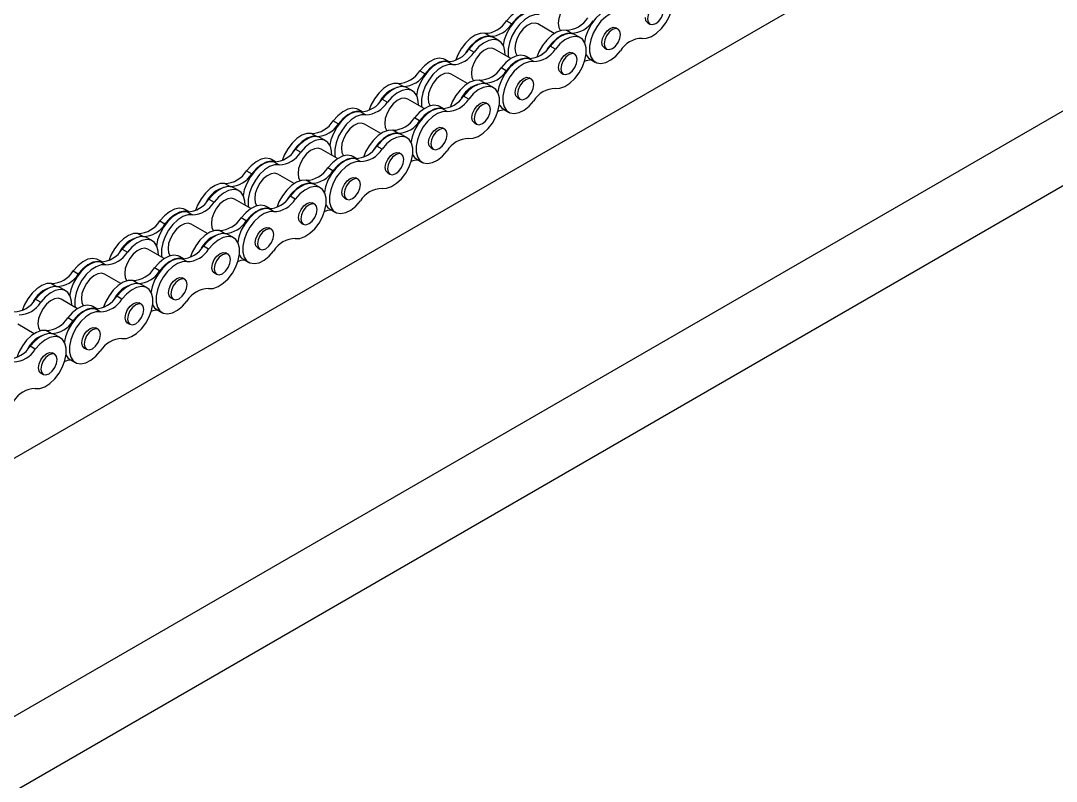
# Model space of a CAD drawing. Header units: metres. Extents: x 0 to 21025, y 0 to 14850.
# Drawn here: x 12903.9 to 13118.4, y 4614.2 to 4771.8 of the extents above; entities that cross this region are included whole.
import ezdxf

# ---------------------------------------------------------------- set-up
doc = ezdxf.new("R2010")
doc.units = ezdxf.units.M
doc.header["$LTSCALE"] = 25
doc.layers.add('SL4', color=4, linetype='Continuous')

msp = doc.modelspace()

# ---------------------------------------------------------------- linework, layer by layer
at = {"layer": 'SL4'}
for p, q in [((12694.644, 4561.139), (13249.722, 4881.578)), ((12627.802, 4469.097), (13296.02, 4854.851)), ((13302.755, 4843.186), (12635.952, 4458.248)), ((13004.52, 4771.784), (13005.595, 4771.164)), ((13014.409, 4769.16), (13011.002, 4771.127)), ((13027.662, 4770.075), (13027.197, 4770.343)), ((13033.779, 4771.373), (13034.244, 4771.104)), ((13000.03, 4769.192), (13001.105, 4768.572)), ((13003.002, 4767.64), (13001.927, 4768.261)), ((13017.949, 4769.216), (13016.875, 4769.836)), ((13019.846, 4768.284), (13018.772, 4768.905)), ((12996.722, 4765.918), (12997.797, 4765.297)), ((13005.429, 4763.976), (13002.022, 4765.943)), ((13014.642, 4765.941), (13013.567, 4766.562)), ((13024.798, 4766.189), (13025.264, 4765.92)), ((12992.564, 4763.297), (12991.764, 4763.759)), ((13009.409, 4763.942), (13008.609, 4764.403)), ((13010.152, 4763.349), (13009.077, 4763.97)), ((13018.682, 4764.89), (13018.216, 4765.159)), ((13021.832, 4763.835), (13022.907, 4763.215)), ((12992.232, 4763.325), (12993.307, 4762.705)), ((13004.479, 4761.44), (13003.404, 4762.06)), ((12986.56, 4761.416), (12987.634, 4760.795)), ((12996.448, 4758.792), (12993.042, 4760.759)), ((12999.989, 4758.847), (12998.914, 4759.468)), ((13009.702, 4759.706), (13009.236, 4759.975)), ((13015.818, 4761.005), (13016.284, 4760.736)), ((12982.069, 4758.824), (12983.144, 4758.203)), ((12985.041, 4757.272), (12983.966, 4757.892)), ((13001.886, 4757.916), (13000.811, 4758.536)), ((12978.762, 4755.549), (12979.836, 4754.929)), ((12987.468, 4753.608), (12984.061, 4755.574)), ((12996.681, 4755.573), (12995.606, 4756.193)), ((13006.838, 4755.821), (13007.303, 4755.552)), ((12974.604, 4752.929), (12973.804, 4753.391)), ((12974.272, 4752.957), (12975.346, 4752.337)), ((12991.448, 4753.573), (12990.649, 4754.035)), ((12992.191, 4752.981), (12991.116, 4753.601)), ((13000.721, 4754.522), (13000.256, 4754.791)), ((13003.872, 4753.467), (13004.947, 4752.846)), ((12968.599, 4751.047), (12969.674, 4750.427)), ((12986.519, 4751.071), (12985.444, 4751.692)), ((12978.488, 4748.423), (12975.081, 4750.39)), ((12982.028, 4748.479), (12980.954, 4749.1)), ((12991.741, 4749.338), (12991.276, 4749.607)), ((12997.857, 4750.636), (12998.323, 4750.368)), ((12964.109, 4748.455), (12965.184, 4747.835)), ((12967.081, 4746.903), (12966.006, 4747.524)), ((12983.925, 4747.548), (12982.851, 4748.168)), ((12960.801, 4745.181), (12961.876, 4744.56)), ((12969.508, 4743.239), (12966.101, 4745.206)), ((12978.721, 4745.204), (12977.646, 4745.825)), ((12982.761, 4744.154), (12982.295, 4744.422)), ((12988.877, 4745.452), (12989.343, 4745.183)), ((12956.643, 4742.561), (12955.843, 4743.022)), ((12956.311, 4742.589), (12957.386, 4741.968)), ((12973.488, 4743.205), (12972.688, 4743.666)), ((12974.23, 4742.612), (12973.156, 4743.233)), ((12985.911, 4743.098), (12986.986, 4742.478)), ((12950.639, 4740.679), (12951.713, 4740.059)), ((12960.527, 4738.055), (12957.121, 4740.022)), ((12968.558, 4740.703), (12967.483, 4741.323)), ((12979.897, 4740.268), (12980.363, 4739.999)), ((12946.148, 4738.087), (12947.223, 4737.467)), ((12964.068, 4738.111), (12962.993, 4738.731)), ((12973.781, 4738.969), (12973.315, 4739.238)), ((12949.12, 4736.535), (12948.045, 4737.156)), ((12965.965, 4737.179), (12964.89, 4737.8)), ((12942.841, 4734.812), (12943.915, 4734.192)), ((12951.547, 4732.871), (12948.14, 4734.838)), ((12960.76, 4734.836), (12959.685, 4735.457)), ((12964.8, 4733.785), (12964.335, 4734.054)), ((12970.917, 4735.084), (12971.382, 4734.815)), ((12938.683, 4732.192), (12937.883, 4732.654)), ((12938.35, 4732.22), (12939.425, 4731.6)), ((12955.527, 4732.836), (12954.728, 4733.298)), ((12956.27, 4732.244), (12955.195, 4732.864)), ((12967.951, 4732.73), (12969.026, 4732.109)), ((12932.678, 4730.311), (12933.753, 4729.69)), ((12942.567, 4727.687), (12939.16, 4729.653)), ((12950.598, 4730.334), (12949.523, 4730.955)), ((12961.936, 4729.9), (12962.402, 4729.631)), ((12928.188, 4727.719), (12929.263, 4727.098)), ((12946.107, 4727.742), (12945.033, 4728.363)), ((12948.004, 4726.811), (12946.93, 4727.431)), ((12955.82, 4728.601), (12955.355, 4728.87)), ((12931.16, 4726.167), (12930.085, 4726.787)), ((12942.8, 4724.468), (12941.725, 4725.088)), ((12924.88, 4724.444), (12925.955, 4723.824)), ((12933.587, 4722.502), (12930.18, 4724.469)), ((12937.567, 4722.468), (12936.767, 4722.93)), ((12946.84, 4723.417), (12946.374, 4723.686)), ((12952.956, 4724.715), (12953.422, 4724.447)), ((12920.722, 4721.824), (12919.922, 4722.285)), ((12920.39, 4721.852), (12921.465, 4721.231)), ((12938.309, 4721.876), (12937.235, 4722.496)), ((12949.99, 4722.361), (12951.065, 4721.741)), ((12914.718, 4719.942), (12915.792, 4719.322)), ((12924.606, 4717.318), (12921.2, 4719.285)), ((12932.637, 4719.966), (12931.562, 4720.586)), ((12943.976, 4719.531), (12944.442, 4719.262)), ((12910.227, 4717.35), (12911.302, 4716.73)), ((12913.199, 4715.798), (12912.124, 4716.419)), ((12928.147, 4717.374), (12927.072, 4717.994)), ((12930.044, 4716.442), (12928.969, 4717.063)), ((12937.86, 4718.233), (12937.394, 4718.502)), ((12924.839, 4714.099), (12923.764, 4714.72)), ((12934.996, 4714.347), (12935.461, 4714.078)), ((12906.92, 4714.076), (12907.994, 4713.455)), ((12915.626, 4712.134), (12912.219, 4714.101)), ((12919.606, 4712.1), (12918.807, 4712.561)), ((12920.349, 4711.507), (12919.274, 4712.128)), ((12928.879, 4713.049), (12928.414, 4713.317)), ((12914.677, 4709.598), (12913.602, 4710.218)), ((12932.03, 4711.993), (12933.105, 4711.373)), ((12906.646, 4706.95), (12903.239, 4708.917)), ((12919.899, 4707.864), (12919.434, 4708.133)), ((12926.015, 4709.163), (12926.481, 4708.894)), ((12910.186, 4707.006), (12909.112, 4707.626)), ((12912.083, 4706.074), (12911.009, 4706.695)), ((12906.879, 4703.731), (12905.804, 4704.351)), ((12917.035, 4703.979), (12917.501, 4703.71)), ((12910.919, 4702.68), (12910.453, 4702.949)), ((12914.069, 4701.625), (12915.144, 4701.004)), ((12908.055, 4698.795), (12908.521, 4698.526))]:
    msp.add_line(p, q, dxfattribs=at)
at = {"layer": 'SL4', "flags": 128}
for points in [[(13032.602, 4768.15), (13033.552, 4768.181), (13034.582, 4768.549), (13035.63, 4769.229), (13036.628, 4770.179), (13037.515, 4771.34), (13038.233, 4772.639), (13038.739, 4773.993), (13039, 4775.317), (13039, 4776.529), (13038.739, 4777.552), (13038.233, 4778.322), (13037.515, 4778.791), (13036.628, 4778.928), (13035.63, 4778.726), (13034.582, 4778.197), (13033.552, 4777.374), (13032.602, 4776.31)], [(13019.982, 4776.311), (13019.403, 4776.49), (13018.626, 4776.394), (13017.793, 4775.985), (13016.979, 4775.301), (13016.257, 4774.402), (13015.689, 4773.367), (13015.327, 4772.29), (13015.202, 4771.265)], [(13009.725, 4774.127), (13009.433, 4774.266), (13008.546, 4774.403), (13007.548, 4774.201), (13006.5, 4773.672), (13005.47, 4772.849), (13004.52, 4771.784)], [(13027.037, 4774.338), (13026.088, 4774.306), (13025.057, 4773.939), (13024.009, 4773.259), (13023.011, 4772.308), (13022.125, 4771.147), (13021.406, 4769.849), (13020.9, 4768.495), (13020.646, 4767.233)], [(13033.747, 4772.203), (13033.876, 4771.528), (13034.244, 4771.104), (13034.794, 4770.998), (13035.443, 4771.223), (13036.092, 4771.747), (13036.643, 4772.489), (13037.01, 4773.337), (13037.139, 4774.161), (13037.01, 4774.836), (13036.643, 4775.259), (13036.092, 4775.366), (13035.443, 4775.14), (13034.794, 4774.616), (13034.244, 4773.874), (13033.876, 4773.027), (13033.747, 4772.203)], [(13010.193, 4773.694), (13009.243, 4773.662), (13008.212, 4773.295), (13007.165, 4772.615), (13006.166, 4771.664), (13005.28, 4770.503), (13004.561, 4769.205), (13004.055, 4767.851), (13003.824, 4766.769)], [(13011.267, 4773.073), (13010.318, 4773.042), (13009.287, 4772.674), (13008.239, 4771.994), (13007.241, 4771.044), (13006.355, 4769.883), (13005.636, 4768.585), (13005.13, 4767.231), (13004.869, 4765.906), (13004.869, 4764.694), (13004.943, 4764.256)], [(13010.443, 4773.668), (13009.621, 4773.783), (13008.623, 4773.58), (13007.575, 4773.051), (13006.544, 4772.229), (13005.595, 4771.164)], [(13028.112, 4773.717), (13027.163, 4773.686), (13026.132, 4773.319), (13025.084, 4772.638), (13024.086, 4771.688), (13023.199, 4770.527), (13022.481, 4769.229), (13021.975, 4767.875), (13021.714, 4766.55), (13021.714, 4765.338), (13021.975, 4764.315), (13022.481, 4763.545), (13023.199, 4763.076), (13024.086, 4762.939), (13025.084, 4763.141), (13026.132, 4763.67), (13027.163, 4764.493), (13028.112, 4765.558)], [(13033.779, 4771.373), (13033.778, 4771.373), (13033.411, 4771.796), (13033.282, 4772.471)], [(13011.002, 4771.127), (13010.422, 4771.306), (13009.645, 4771.21), (13008.813, 4770.801), (13007.999, 4770.117), (13007.276, 4769.218), (13006.709, 4768.183), (13006.347, 4767.106), (13006.222, 4766.081)], [(13015.202, 4771.265), (13015.327, 4770.384), (13015.672, 4769.744)], [(13024.301, 4767.287), (13024.431, 4768.111), (13024.798, 4768.959), (13025.348, 4769.701), (13025.997, 4770.225), (13026.646, 4770.45), (13027.197, 4770.343)], [(13024.767, 4767.018), (13024.896, 4766.343), (13025.264, 4765.92), (13025.814, 4765.813), (13026.463, 4766.039), (13027.112, 4766.563), (13027.662, 4767.305), (13028.03, 4768.152), (13028.159, 4768.976), (13028.03, 4769.651), (13027.662, 4770.075), (13027.112, 4770.181), (13026.463, 4769.956), (13025.814, 4769.432), (13025.264, 4768.69), (13024.896, 4767.842), (13024.767, 4767.018)], [(13000.03, 4769.192), (12999.081, 4769.161), (12998.05, 4768.793), (12997.002, 4768.113), (12996.004, 4767.162), (12995.117, 4766.002), (12994.399, 4764.703), (12994.012, 4763.733)], [(13001.105, 4768.572), (13000.155, 4768.54), (12999.124, 4768.173), (12998.077, 4767.492), (12997.079, 4766.542), (12996.192, 4765.381), (12996.005, 4765.083)], [(13001.927, 4768.261), (13001.635, 4768.399), (13000.748, 4768.536), (12999.75, 4768.334), (12998.702, 4767.805), (12997.672, 4766.982), (12996.722, 4765.918)], [(13004.222, 4764.672), (13004.195, 4765.517), (13003.934, 4766.54), (13003.428, 4767.31), (13002.71, 4767.778), (13001.823, 4767.916), (13000.825, 4767.714), (12999.777, 4767.185), (12998.746, 4766.362), (12997.797, 4765.297)], [(13016.875, 4769.836), (13015.925, 4769.805), (13014.894, 4769.437), (13013.847, 4768.757), (13012.848, 4767.807), (13011.962, 4766.646), (13011.243, 4765.347), (13010.817, 4764.256)], [(13017.949, 4769.216), (13017, 4769.184), (13015.969, 4768.817), (13014.922, 4768.137), (13013.923, 4767.186), (13013.037, 4766.025), (13012.849, 4765.727)], [(13018.772, 4768.905), (13018.479, 4769.043), (13017.593, 4769.181), (13016.595, 4768.978), (13015.547, 4768.449), (13014.516, 4767.626), (13013.567, 4766.562)], [(13014.642, 4757.781), (13015.591, 4757.813), (13016.622, 4758.18), (13017.67, 4758.861), (13018.668, 4759.811), (13019.554, 4760.972), (13020.273, 4762.27), (13020.779, 4763.624), (13021.04, 4764.949), (13021.04, 4766.161), (13020.779, 4767.184), (13020.273, 4767.954), (13019.554, 4768.423), (13018.668, 4768.56), (13017.67, 4768.358), (13016.622, 4767.829), (13015.591, 4767.006), (13014.642, 4765.941)], [(13002.022, 4765.943), (13001.442, 4766.122), (13000.665, 4766.025), (12999.833, 4765.617), (12999.019, 4764.933), (12998.296, 4764.033), (12997.728, 4762.999), (12997.366, 4761.922), (12997.242, 4760.897)], [(13006.222, 4766.081), (13006.347, 4765.2), (13006.692, 4764.559)], [(13024.798, 4766.189), (13024.798, 4766.189), (13024.431, 4766.612), (13024.301, 4767.287)], [(12991.764, 4763.759), (12991.472, 4763.897), (12990.586, 4764.035), (12989.588, 4763.833), (12988.54, 4763.303), (12987.509, 4762.481), (12986.56, 4761.416)], [(13009.077, 4763.97), (13008.127, 4763.938), (13007.096, 4763.571), (13006.049, 4762.89), (13005.05, 4761.94), (13004.164, 4760.779), (13003.445, 4759.481), (13002.94, 4758.127), (13002.708, 4757.045)], [(13008.609, 4764.403), (13008.317, 4764.541), (13007.431, 4764.679), (13006.432, 4764.477), (13005.385, 4763.948), (13004.354, 4763.125), (13003.404, 4762.06)], [(13009.327, 4763.944), (13008.505, 4764.058), (13007.507, 4763.856), (13006.459, 4763.327), (13005.429, 4762.504), (13004.479, 4761.44)], [(13015.321, 4762.103), (13015.45, 4762.927), (13015.818, 4763.775), (13016.368, 4764.517), (13017.017, 4765.04), (13017.666, 4765.266), (13018.216, 4765.159)], [(13015.787, 4761.834), (13015.916, 4761.159), (13016.284, 4760.736), (13016.834, 4760.629), (13017.483, 4760.855), (13018.132, 4761.378), (13018.682, 4762.121), (13019.05, 4762.968), (13019.179, 4763.792), (13019.05, 4764.467), (13018.682, 4764.89), (13018.132, 4764.997), (13017.483, 4764.772), (13016.834, 4764.248), (13016.284, 4763.506), (13015.916, 4762.658), (13015.787, 4761.834)], [(13020.959, 4764.806), (13021.406, 4764.165), (13021.832, 4763.835)], [(12992.232, 4763.325), (12991.283, 4763.294), (12990.252, 4762.927), (12989.204, 4762.246), (12988.206, 4761.296), (12987.319, 4760.135), (12986.601, 4758.837), (12986.095, 4757.483), (12985.841, 4756.221)], [(12993.307, 4762.705), (12992.357, 4762.674), (12991.326, 4762.306), (12990.279, 4761.626), (12989.281, 4760.675), (12988.394, 4759.514), (12987.676, 4758.216), (12987.17, 4756.862), (12986.909, 4755.538), (12986.909, 4754.325), (12986.983, 4753.888)], [(12992.482, 4763.3), (12991.661, 4763.414), (12990.662, 4763.212), (12989.615, 4762.683), (12988.584, 4761.86), (12987.634, 4760.795)], [(13010.152, 4763.349), (13009.202, 4763.318), (13008.171, 4762.95), (13007.124, 4762.27), (13006.125, 4761.319), (13005.239, 4760.159), (13004.52, 4758.86), (13004.014, 4757.506), (13003.753, 4756.182), (13003.753, 4754.97), (13004.014, 4753.946), (13004.52, 4753.176), (13005.239, 4752.708), (13006.125, 4752.57), (13007.124, 4752.773), (13008.171, 4753.302), (13009.202, 4754.125), (13010.152, 4755.189)], [(13015.818, 4761.005), (13015.818, 4761.005), (13015.45, 4761.428), (13015.321, 4762.103)], [(12993.042, 4760.759), (12992.462, 4760.938), (12991.685, 4760.841), (12990.852, 4760.433), (12990.039, 4759.748), (12989.316, 4758.849), (12988.748, 4757.815), (12988.386, 4756.737), (12988.262, 4755.713)], [(12998.914, 4759.468), (12997.965, 4759.436), (12996.934, 4759.069), (12995.886, 4758.389), (12994.888, 4757.438), (12994.002, 4756.277), (12993.283, 4754.979), (12992.897, 4754.009)], [(12997.242, 4760.897), (12997.366, 4760.015), (12997.711, 4759.375)], [(13006.341, 4756.919), (13006.47, 4757.743), (13006.838, 4758.59), (13007.388, 4759.333), (13008.037, 4759.856), (13008.686, 4760.082), (13009.236, 4759.975)], [(13006.807, 4756.65), (13006.936, 4755.975), (13007.303, 4755.552), (13007.853, 4755.445), (13008.503, 4755.671), (13009.152, 4756.194), (13009.702, 4756.936), (13010.069, 4757.784), (13010.199, 4758.608), (13010.069, 4759.283), (13009.702, 4759.706), (13009.152, 4759.813), (13008.503, 4759.587), (13007.853, 4759.064), (13007.303, 4758.322), (13006.936, 4757.474), (13006.807, 4756.65)], [(12982.069, 4758.824), (12981.12, 4758.792), (12980.089, 4758.425), (12979.042, 4757.745), (12978.043, 4756.794), (12977.157, 4755.633), (12976.438, 4754.335), (12976.052, 4753.365)], [(12983.966, 4757.892), (12983.674, 4758.031), (12982.788, 4758.168), (12981.79, 4757.966), (12980.742, 4757.437), (12979.711, 4756.614), (12978.762, 4755.549)], [(12986.262, 4754.304), (12986.235, 4755.148), (12985.973, 4756.172), (12985.468, 4756.942), (12984.749, 4757.41), (12983.863, 4757.548), (12982.864, 4757.345), (12981.817, 4756.816), (12980.786, 4755.993), (12979.836, 4754.929)], [(13000.811, 4758.536), (13000.519, 4758.675), (12999.633, 4758.812), (12998.634, 4758.61), (12997.587, 4758.081), (12996.556, 4757.258), (12995.606, 4756.193)], [(12996.681, 4747.413), (12997.631, 4747.444), (12998.661, 4747.812), (12999.709, 4748.492), (13000.707, 4749.443), (13001.594, 4750.604), (13002.312, 4751.902), (13002.818, 4753.256), (13003.079, 4754.58), (13003.079, 4755.792), (13002.818, 4756.816), (13002.312, 4757.586), (13001.594, 4758.054), (13000.707, 4758.192), (12999.709, 4757.99), (12998.661, 4757.46), (12997.631, 4756.638), (12996.681, 4755.573)], [(12984.061, 4755.574), (12983.482, 4755.753), (12982.705, 4755.657), (12981.872, 4755.248), (12981.058, 4754.564), (12980.336, 4753.665), (12979.768, 4752.631), (12979.406, 4751.553), (12979.281, 4750.528)], [(12988.262, 4755.713), (12988.386, 4754.831), (12988.731, 4754.191)], [(13006.838, 4755.821), (13006.838, 4755.821), (13006.47, 4756.244), (13006.341, 4756.919)], [(12974.272, 4752.957), (12973.322, 4752.926), (12972.291, 4752.558), (12971.244, 4751.878), (12970.245, 4750.927), (12969.359, 4749.766), (12968.64, 4748.468), (12968.134, 4747.114), (12967.903, 4746.032)], [(12973.804, 4753.391), (12973.512, 4753.529), (12972.625, 4753.666), (12971.627, 4753.464), (12970.579, 4752.935), (12969.549, 4752.112), (12968.599, 4751.047)], [(12974.521, 4752.932), (12973.7, 4753.046), (12972.702, 4752.844), (12971.654, 4752.315), (12970.623, 4751.492), (12969.674, 4750.427)], [(12991.116, 4753.601), (12990.167, 4753.57), (12989.136, 4753.202), (12988.088, 4752.522), (12987.09, 4751.571), (12986.204, 4750.411), (12985.485, 4749.112), (12984.979, 4747.758), (12984.725, 4746.497)], [(12990.649, 4754.035), (12990.356, 4754.173), (12989.47, 4754.311), (12988.472, 4754.108), (12987.424, 4753.579), (12986.393, 4752.756), (12985.444, 4751.692)], [(12992.191, 4752.981), (12991.242, 4752.949), (12990.211, 4752.582), (12989.163, 4751.901), (12988.165, 4750.951), (12987.278, 4749.79), (12986.56, 4748.492), (12986.054, 4747.138), (12985.793, 4745.813), (12985.793, 4744.601), (12986.054, 4743.578), (12986.56, 4742.808), (12987.278, 4742.339), (12988.165, 4742.202), (12989.163, 4742.404), (12990.211, 4742.933), (12991.242, 4743.756), (12992.191, 4744.821)], [(12991.366, 4753.576), (12990.545, 4753.69), (12989.547, 4753.488), (12988.499, 4752.959), (12987.468, 4752.136), (12986.519, 4751.071)], [(12997.361, 4751.735), (12997.49, 4752.559), (12997.857, 4753.406), (12998.408, 4754.148), (12999.057, 4754.672), (12999.706, 4754.898), (13000.256, 4754.791)], [(12997.826, 4751.466), (12997.955, 4750.791), (12998.323, 4750.368), (12998.873, 4750.261), (12999.522, 4750.486), (13000.171, 4751.01), (13000.722, 4751.752), (13001.089, 4752.6), (13001.218, 4753.424), (13001.089, 4754.099), (13000.722, 4754.522), (13000.171, 4754.629), (12999.522, 4754.403), (12998.873, 4753.88), (12998.323, 4753.137), (12997.955, 4752.29), (12997.826, 4751.466)], [(13003.05, 4754.338), (13003.445, 4753.797), (13003.872, 4753.467)], [(12975.346, 4752.337), (12974.397, 4752.305), (12973.366, 4751.938), (12972.318, 4751.257), (12971.32, 4750.307), (12970.434, 4749.146), (12969.715, 4747.848), (12969.209, 4746.494), (12968.948, 4745.169), (12968.948, 4743.957), (12969.022, 4743.519)], [(12997.857, 4750.636), (12997.857, 4750.636), (12997.49, 4751.06), (12997.361, 4751.735)], [(12975.081, 4750.39), (12974.501, 4750.569), (12973.724, 4750.473), (12972.892, 4750.064), (12972.078, 4749.38), (12971.355, 4748.481), (12970.788, 4747.447), (12970.426, 4746.369), (12970.301, 4745.344)], [(12980.954, 4749.1), (12980.004, 4749.068), (12978.973, 4748.701), (12977.926, 4748.02), (12976.927, 4747.07), (12976.041, 4745.909), (12975.322, 4744.611), (12974.936, 4743.641)], [(12979.281, 4750.528), (12979.406, 4749.647), (12979.751, 4749.007)], [(12988.38, 4746.55), (12988.51, 4747.374), (12988.877, 4748.222), (12989.427, 4748.964), (12990.076, 4749.488), (12990.725, 4749.714), (12991.276, 4749.607)], [(12988.846, 4746.282), (12988.975, 4745.607), (12989.343, 4745.183), (12989.893, 4745.077), (12990.542, 4745.302), (12991.191, 4745.826), (12991.741, 4746.568), (12992.109, 4747.416), (12992.238, 4748.24), (12992.109, 4748.915), (12991.741, 4749.338), (12991.191, 4749.445), (12990.542, 4749.219), (12989.893, 4748.695), (12989.343, 4747.953), (12988.975, 4747.106), (12988.846, 4746.282)], [(12964.109, 4748.455), (12963.16, 4748.424), (12962.129, 4748.056), (12961.081, 4747.376), (12960.083, 4746.426), (12959.196, 4745.265), (12958.478, 4743.967), (12958.091, 4742.997)], [(12965.184, 4747.835), (12964.234, 4747.803), (12963.203, 4747.436), (12962.156, 4746.756), (12961.158, 4745.805), (12960.271, 4744.644), (12960.084, 4744.346)], [(12966.006, 4747.524), (12965.714, 4747.662), (12964.827, 4747.8), (12963.829, 4747.597), (12962.781, 4747.068), (12961.751, 4746.246), (12960.801, 4745.181)], [(12968.301, 4743.936), (12968.274, 4744.78), (12968.013, 4745.803), (12967.507, 4746.573), (12966.789, 4747.042), (12965.902, 4747.179), (12964.904, 4746.977), (12963.856, 4746.448), (12962.825, 4745.625), (12961.876, 4744.56)], [(12982.028, 4748.479), (12981.079, 4748.448), (12980.048, 4748.08), (12979.001, 4747.4), (12978.002, 4746.449), (12977.116, 4745.288), (12976.928, 4744.99)], [(12982.851, 4748.168), (12982.558, 4748.306), (12981.672, 4748.444), (12980.674, 4748.242), (12979.626, 4747.712), (12978.595, 4746.89), (12977.646, 4745.825)], [(12978.721, 4737.045), (12979.67, 4737.076), (12980.701, 4737.444), (12981.749, 4738.124), (12982.747, 4739.074), (12983.633, 4740.235), (12984.352, 4741.533), (12984.858, 4742.887), (12985.119, 4744.212), (12985.119, 4745.424), (12984.858, 4746.447), (12984.352, 4747.217), (12983.633, 4747.686), (12982.747, 4747.823), (12981.749, 4747.621), (12980.701, 4747.092), (12979.67, 4746.269), (12978.721, 4745.204)], [(12988.877, 4745.452), (12988.877, 4745.452), (12988.51, 4745.875), (12988.38, 4746.55)], [(12966.101, 4745.206), (12965.521, 4745.385), (12964.744, 4745.289), (12963.912, 4744.88), (12963.098, 4744.196), (12962.375, 4743.297), (12961.807, 4742.262), (12961.445, 4741.185), (12961.321, 4740.16)], [(12970.301, 4745.344), (12970.426, 4744.463), (12970.771, 4743.823)], [(12979.4, 4741.366), (12979.529, 4742.19), (12979.897, 4743.038), (12980.447, 4743.78), (12981.096, 4744.304), (12981.745, 4744.529), (12982.295, 4744.422)], [(12956.311, 4742.589), (12955.362, 4742.557), (12954.331, 4742.19), (12953.283, 4741.509), (12952.285, 4740.559), (12951.398, 4739.398), (12950.68, 4738.1), (12950.174, 4736.746), (12949.92, 4735.484)], [(12955.843, 4743.022), (12955.551, 4743.161), (12954.665, 4743.298), (12953.667, 4743.096), (12952.619, 4742.567), (12951.588, 4741.744), (12950.639, 4740.679)], [(12956.561, 4742.563), (12955.74, 4742.678), (12954.741, 4742.475), (12953.694, 4741.946), (12952.663, 4741.123), (12951.713, 4740.059)], [(12973.156, 4743.233), (12972.206, 4743.201), (12971.175, 4742.834), (12970.128, 4742.154), (12969.129, 4741.203), (12968.243, 4740.042), (12967.524, 4738.744), (12967.019, 4737.39), (12966.787, 4736.308)], [(12972.688, 4743.666), (12972.396, 4743.805), (12971.51, 4743.942), (12970.511, 4743.74), (12969.464, 4743.211), (12968.433, 4742.388), (12967.483, 4741.323)], [(12974.23, 4742.612), (12973.281, 4742.581), (12972.25, 4742.213), (12971.203, 4741.533), (12970.204, 4740.583), (12969.318, 4739.422), (12968.599, 4738.124), (12968.093, 4736.77), (12967.832, 4735.445), (12967.832, 4734.233), (12968.093, 4733.21), (12968.599, 4732.44), (12969.318, 4731.971), (12970.204, 4731.834), (12971.203, 4732.036), (12972.25, 4732.565), (12973.281, 4733.388), (12974.23, 4734.453)], [(12973.406, 4743.207), (12972.584, 4743.322), (12971.586, 4743.119), (12970.538, 4742.59), (12969.508, 4741.768), (12968.558, 4740.703)], [(12979.866, 4741.097), (12979.995, 4740.422), (12980.363, 4739.999), (12980.913, 4739.892), (12981.562, 4740.118), (12982.211, 4740.642), (12982.761, 4741.384), (12983.129, 4742.232), (12983.258, 4743.056), (12983.129, 4743.73), (12982.761, 4744.154), (12982.211, 4744.261), (12981.562, 4744.035), (12980.913, 4743.511), (12980.363, 4742.769), (12979.995, 4741.921), (12979.866, 4741.097)], [(12985.038, 4744.069), (12985.485, 4743.428), (12985.911, 4743.098)], [(12957.386, 4741.968), (12956.436, 4741.937), (12955.405, 4741.569), (12954.358, 4740.889), (12953.36, 4739.938), (12952.473, 4738.778), (12951.755, 4737.479), (12951.249, 4736.125), (12950.988, 4734.801), (12950.988, 4733.589), (12951.062, 4733.151)], [(12957.121, 4740.022), (12956.541, 4740.201), (12955.764, 4740.104), (12954.931, 4739.696), (12954.118, 4739.012), (12953.395, 4738.112), (12952.827, 4737.078), (12952.465, 4736.001), (12952.341, 4734.976)], [(12961.321, 4740.16), (12961.445, 4739.279), (12961.79, 4738.639)], [(12979.897, 4740.268), (12979.897, 4740.268), (12979.529, 4740.691), (12979.4, 4741.366)], [(12946.148, 4738.087), (12945.199, 4738.056), (12944.168, 4737.688), (12943.121, 4737.008), (12942.122, 4736.057), (12941.236, 4734.896), (12940.517, 4733.598), (12940.091, 4732.506)], [(12962.993, 4738.731), (12962.044, 4738.7), (12961.013, 4738.332), (12959.965, 4737.652), (12958.967, 4736.701), (12958.081, 4735.541), (12957.362, 4734.242), (12956.976, 4733.272)], [(12964.068, 4738.111), (12963.119, 4738.079), (12962.088, 4737.712), (12961.04, 4737.031), (12960.042, 4736.081), (12959.155, 4734.92), (12958.968, 4734.622)], [(12964.89, 4737.8), (12964.598, 4737.938), (12963.712, 4738.075), (12962.713, 4737.873), (12961.666, 4737.344), (12960.635, 4736.521), (12959.685, 4735.457)], [(12970.42, 4736.182), (12970.549, 4737.006), (12970.917, 4737.854), (12971.467, 4738.596), (12972.116, 4739.12), (12972.765, 4739.345), (12973.315, 4739.238)], [(12970.886, 4735.913), (12971.015, 4735.238), (12971.382, 4734.815), (12971.932, 4734.708), (12972.582, 4734.934), (12973.231, 4735.458), (12973.781, 4736.2), (12974.148, 4737.047), (12974.278, 4737.871), (12974.148, 4738.546), (12973.781, 4738.969), (12973.231, 4739.076), (12972.582, 4738.851), (12971.932, 4738.327), (12971.382, 4737.585), (12971.015, 4736.737), (12970.886, 4735.913)], [(12948.045, 4737.156), (12947.753, 4737.294), (12946.867, 4737.431), (12945.869, 4737.229), (12944.821, 4736.7), (12943.79, 4735.877), (12942.841, 4734.812)], [(12950.341, 4733.567), (12950.314, 4734.412), (12950.052, 4735.435), (12949.547, 4736.205), (12948.828, 4736.673), (12947.942, 4736.811), (12946.943, 4736.609), (12945.896, 4736.079), (12944.865, 4735.257), (12943.915, 4734.192)], [(12960.76, 4726.676), (12961.71, 4726.708), (12962.74, 4727.075), (12963.788, 4727.755), (12964.786, 4728.706), (12965.673, 4729.867), (12966.391, 4731.165), (12966.897, 4732.519), (12967.158, 4733.844), (12967.158, 4735.056), (12966.897, 4736.079), (12966.391, 4736.849), (12965.673, 4737.317), (12964.786, 4737.455), (12963.788, 4737.253), (12962.74, 4736.724), (12961.71, 4735.901), (12960.76, 4734.836)], [(12970.917, 4735.084), (12970.917, 4735.084), (12970.549, 4735.507), (12970.42, 4736.182)], [(12948.14, 4734.838), (12947.561, 4735.017), (12946.784, 4734.92), (12945.951, 4734.512), (12945.137, 4733.827), (12944.415, 4732.928), (12943.847, 4731.894), (12943.485, 4730.816), (12943.36, 4729.792)], [(12954.728, 4733.298), (12954.435, 4733.436), (12953.549, 4733.574), (12952.551, 4733.372), (12951.503, 4732.842), (12950.472, 4732.02), (12949.523, 4730.955)], [(12952.341, 4734.976), (12952.465, 4734.094), (12952.81, 4733.454)], [(12961.44, 4730.998), (12961.569, 4731.822), (12961.936, 4732.669), (12962.487, 4733.412), (12963.136, 4733.935), (12963.785, 4734.161), (12964.335, 4734.054)], [(12961.905, 4730.729), (12962.034, 4730.054), (12962.402, 4729.631), (12962.952, 4729.524), (12963.601, 4729.75), (12964.25, 4730.273), (12964.801, 4731.016), (12965.168, 4731.863), (12965.297, 4732.687), (12965.168, 4733.362), (12964.801, 4733.785), (12964.25, 4733.892), (12963.601, 4733.667), (12962.952, 4733.143), (12962.402, 4732.401), (12962.034, 4731.553), (12961.905, 4730.729)], [(12967.129, 4733.601), (12967.524, 4733.06), (12967.951, 4732.73)], [(12938.35, 4732.22), (12937.401, 4732.189), (12936.37, 4731.821), (12935.323, 4731.141), (12934.324, 4730.191), (12933.438, 4729.03), (12932.719, 4727.732), (12932.213, 4726.378), (12931.959, 4725.116)], [(12937.883, 4732.654), (12937.591, 4732.792), (12936.704, 4732.93), (12935.706, 4732.727), (12934.658, 4732.198), (12933.628, 4731.375), (12932.678, 4730.311)], [(12939.425, 4731.6), (12938.476, 4731.568), (12937.445, 4731.201), (12936.397, 4730.521), (12935.399, 4729.57), (12934.513, 4728.409), (12933.794, 4727.111), (12933.288, 4725.757), (12933.027, 4724.432), (12933.027, 4723.22), (12933.101, 4722.783)], [(12938.601, 4732.195), (12937.779, 4732.309), (12936.781, 4732.107), (12935.733, 4731.578), (12934.702, 4730.755), (12933.753, 4729.69)], [(12955.195, 4732.864), (12954.246, 4732.833), (12953.215, 4732.466), (12952.167, 4731.785), (12951.169, 4730.835), (12950.283, 4729.674), (12949.564, 4728.376), (12949.058, 4727.022), (12948.826, 4725.94)], [(12956.27, 4732.244), (12955.321, 4732.213), (12954.29, 4731.845), (12953.242, 4731.165), (12952.244, 4730.214), (12951.357, 4729.053), (12950.639, 4727.755), (12950.133, 4726.401), (12949.872, 4725.077), (12949.872, 4723.864), (12950.133, 4722.841), (12950.639, 4722.071), (12951.357, 4721.603), (12952.244, 4721.465), (12953.242, 4721.667), (12954.29, 4722.197), (12955.321, 4723.019), (12956.27, 4724.084)], [(12955.446, 4732.839), (12954.624, 4732.953), (12953.625, 4732.751), (12952.578, 4732.222), (12951.547, 4731.399), (12950.598, 4730.334)], [(12939.16, 4729.653), (12938.58, 4729.832), (12937.803, 4729.736), (12936.971, 4729.328), (12936.157, 4728.643), (12935.434, 4727.744), (12934.867, 4726.71), (12934.504, 4725.632), (12934.38, 4724.607)], [(12943.36, 4729.792), (12943.485, 4728.91), (12943.83, 4728.27)], [(12961.936, 4729.9), (12961.936, 4729.9), (12961.569, 4730.323), (12961.44, 4730.998)], [(12928.188, 4727.719), (12927.239, 4727.687), (12926.208, 4727.32), (12925.16, 4726.639), (12924.162, 4725.689), (12923.275, 4724.528), (12922.557, 4723.23), (12922.17, 4722.26)], [(12945.033, 4728.363), (12944.083, 4728.331), (12943.052, 4727.964), (12942.005, 4727.284), (12941.006, 4726.333), (12940.12, 4725.172), (12939.401, 4723.874), (12939.015, 4722.904)], [(12946.93, 4727.431), (12946.637, 4727.57), (12945.751, 4727.707), (12944.753, 4727.505), (12943.705, 4726.976), (12942.674, 4726.153), (12941.725, 4725.088)], [(12952.459, 4725.814), (12952.588, 4726.638), (12952.956, 4727.485), (12953.506, 4728.227), (12954.155, 4728.751), (12954.804, 4728.977), (12955.355, 4728.87)], [(12952.925, 4725.545), (12953.054, 4724.87), (12953.422, 4724.447), (12953.972, 4724.34), (12954.621, 4724.565), (12955.27, 4725.089), (12955.82, 4725.831), (12956.188, 4726.679), (12956.317, 4727.503), (12956.188, 4728.178), (12955.82, 4728.601), (12955.27, 4728.708), (12954.621, 4728.482), (12953.972, 4727.959), (12953.422, 4727.216), (12953.054, 4726.369), (12952.925, 4725.545)], [(12930.085, 4726.787), (12929.793, 4726.925), (12928.906, 4727.063), (12927.908, 4726.861), (12926.86, 4726.332), (12925.83, 4725.509), (12924.88, 4724.444)], [(12932.38, 4723.199), (12932.353, 4724.043), (12932.092, 4725.066), (12931.586, 4725.836), (12930.868, 4726.305), (12929.981, 4726.442), (12928.983, 4726.24), (12927.935, 4725.711), (12926.904, 4724.888), (12925.955, 4723.824)], [(12942.8, 4716.308), (12943.749, 4716.339), (12944.78, 4716.707), (12945.828, 4717.387), (12946.826, 4718.338), (12947.712, 4719.498), (12948.431, 4720.797), (12948.937, 4722.151), (12949.198, 4723.475), (12949.198, 4724.687), (12948.937, 4725.711), (12948.431, 4726.481), (12947.712, 4726.949), (12946.826, 4727.087), (12945.828, 4726.884), (12944.78, 4726.355), (12943.749, 4725.532), (12942.8, 4724.468)], [(12952.956, 4724.715), (12952.956, 4724.716), (12952.588, 4725.139), (12952.459, 4725.814)], [(12930.18, 4724.469), (12929.6, 4724.648), (12928.823, 4724.552), (12927.991, 4724.143), (12927.177, 4723.459), (12926.454, 4722.56), (12925.886, 4721.526), (12925.524, 4720.448), (12925.4, 4719.423)], [(12936.767, 4722.93), (12936.475, 4723.068), (12935.589, 4723.205), (12934.59, 4723.003), (12933.543, 4722.474), (12932.512, 4721.651), (12931.562, 4720.586)], [(12934.38, 4724.607), (12934.504, 4723.726), (12934.85, 4723.086)], [(12943.479, 4720.629), (12943.608, 4721.453), (12943.976, 4722.301), (12944.526, 4723.043), (12945.175, 4723.567), (12945.824, 4723.793), (12946.374, 4723.686)], [(12943.945, 4720.361), (12944.074, 4719.686), (12944.442, 4719.263), (12944.992, 4719.156), (12945.641, 4719.381), (12946.29, 4719.905), (12946.84, 4720.647), (12947.208, 4721.495), (12947.337, 4722.319), (12947.208, 4722.994), (12946.84, 4723.417), (12946.29, 4723.524), (12945.641, 4723.298), (12944.992, 4722.774), (12944.442, 4722.032), (12944.074, 4721.185), (12943.945, 4720.361)], [(12949.168, 4723.233), (12949.564, 4722.692), (12949.99, 4722.361)], [(12920.39, 4721.852), (12919.441, 4721.82), (12918.41, 4721.453), (12917.362, 4720.773), (12916.364, 4719.822), (12915.477, 4718.661), (12914.759, 4717.363), (12914.253, 4716.009), (12913.999, 4714.747)], [(12919.922, 4722.285), (12919.63, 4722.424), (12918.744, 4722.561), (12917.745, 4722.359), (12916.698, 4721.83), (12915.667, 4721.007), (12914.718, 4719.942)], [(12921.465, 4721.231), (12920.515, 4721.2), (12919.484, 4720.833), (12918.437, 4720.152), (12917.439, 4719.202), (12916.552, 4718.041), (12915.834, 4716.743), (12915.328, 4715.389), (12915.067, 4714.064), (12915.067, 4712.852), (12915.141, 4712.414)], [(12920.64, 4721.827), (12919.819, 4721.941), (12918.82, 4721.739), (12917.773, 4721.209), (12916.742, 4720.387), (12915.792, 4719.322)], [(12937.235, 4722.496), (12936.285, 4722.465), (12935.254, 4722.097), (12934.207, 4721.417), (12933.208, 4720.466), (12932.322, 4719.306), (12931.603, 4718.007), (12931.098, 4716.653), (12930.843, 4715.391)], [(12938.309, 4721.876), (12937.36, 4721.844), (12936.329, 4721.477), (12935.282, 4720.796), (12934.283, 4719.846), (12933.397, 4718.685), (12932.678, 4717.387), (12932.172, 4716.033), (12931.911, 4714.708), (12931.911, 4713.496), (12932.172, 4712.473), (12932.678, 4711.703), (12933.397, 4711.234), (12934.283, 4711.097), (12935.282, 4711.299), (12936.329, 4711.828), (12937.36, 4712.651), (12938.309, 4713.716)], [(12937.484, 4722.471), (12936.663, 4722.585), (12935.665, 4722.383), (12934.617, 4721.854), (12933.587, 4721.031), (12932.637, 4719.966)], [(12921.2, 4719.285), (12920.62, 4719.464), (12919.843, 4719.368), (12919.01, 4718.959), (12918.197, 4718.275), (12917.474, 4717.376), (12916.906, 4716.341), (12916.544, 4715.264), (12916.42, 4714.239)], [(12925.4, 4719.423), (12925.524, 4718.542), (12925.87, 4717.902)], [(12934.499, 4715.445), (12934.628, 4716.269), (12934.996, 4717.117), (12935.546, 4717.859), (12936.195, 4718.383), (12936.844, 4718.608), (12937.394, 4718.502)], [(12943.976, 4719.531), (12943.976, 4719.531), (12943.608, 4719.954), (12943.479, 4720.629)], [(12910.227, 4717.35), (12909.278, 4717.319), (12908.247, 4716.951), (12907.2, 4716.271), (12906.201, 4715.321), (12905.315, 4714.16), (12904.596, 4712.861), (12904.21, 4711.891)], [(12912.124, 4716.419), (12911.832, 4716.557), (12910.946, 4716.695), (12909.948, 4716.492), (12908.9, 4715.963), (12907.869, 4715.14), (12906.92, 4714.076)], [(12927.072, 4717.994), (12926.123, 4717.963), (12925.092, 4717.595), (12924.044, 4716.915), (12923.046, 4715.965), (12922.16, 4714.804), (12921.441, 4713.506), (12921.015, 4712.414)], [(12928.969, 4717.063), (12928.677, 4717.201), (12927.791, 4717.339), (12926.792, 4717.136), (12925.745, 4716.607), (12924.714, 4715.785), (12923.764, 4714.72)], [(12924.839, 4705.939), (12925.789, 4705.971), (12926.819, 4706.338), (12927.867, 4707.019), (12928.865, 4707.969), (12929.752, 4709.13), (12930.47, 4710.428), (12930.976, 4711.782), (12931.237, 4713.107), (12931.237, 4714.319), (12930.976, 4715.342), (12930.47, 4716.112), (12929.752, 4716.581), (12928.865, 4716.718), (12927.867, 4716.516), (12926.819, 4715.987), (12925.789, 4715.164), (12924.839, 4714.099)], [(12934.965, 4715.176), (12935.094, 4714.501), (12935.461, 4714.078), (12936.011, 4713.971), (12936.661, 4714.197), (12937.31, 4714.721), (12937.86, 4715.463), (12938.227, 4716.311), (12938.357, 4717.135), (12938.227, 4717.81), (12937.86, 4718.233), (12937.31, 4718.34), (12936.661, 4718.114), (12936.011, 4717.59), (12935.461, 4716.848), (12935.094, 4716), (12934.965, 4715.176)], [(12912.219, 4714.101), (12911.64, 4714.28), (12910.863, 4714.183), (12910.03, 4713.775), (12909.216, 4713.091), (12908.494, 4712.191), (12907.926, 4711.157), (12907.564, 4710.08), (12907.439, 4709.055)], [(12914.42, 4712.831), (12914.393, 4713.675), (12914.131, 4714.698), (12913.626, 4715.468), (12912.907, 4715.937), (12912.021, 4716.074), (12911.022, 4715.872), (12909.975, 4715.343), (12908.944, 4714.52), (12907.994, 4713.455)], [(12934.996, 4714.347), (12934.996, 4714.347), (12934.628, 4714.77), (12934.499, 4715.445)], [(12919.274, 4712.128), (12918.325, 4712.096), (12917.294, 4711.729), (12916.246, 4711.048), (12915.248, 4710.098), (12914.362, 4708.937), (12913.643, 4707.639), (12913.137, 4706.285), (12912.883, 4705.023)], [(12918.807, 4712.561), (12918.514, 4712.7), (12917.628, 4712.837), (12916.63, 4712.635), (12915.582, 4712.106), (12914.551, 4711.283), (12913.602, 4710.218)], [(12919.524, 4712.102), (12918.703, 4712.217), (12917.704, 4712.014), (12916.657, 4711.485), (12915.626, 4710.662), (12914.677, 4709.598)], [(12916.42, 4714.239), (12916.544, 4713.358), (12916.889, 4712.718)], [(12925.519, 4710.261), (12925.648, 4711.085), (12926.015, 4711.933), (12926.566, 4712.675), (12927.215, 4713.199), (12927.864, 4713.424), (12928.414, 4713.317)], [(12925.984, 4709.992), (12926.113, 4709.317), (12926.481, 4708.894), (12927.031, 4708.787), (12927.68, 4709.013), (12928.329, 4709.537), (12928.88, 4710.279), (12929.247, 4711.126), (12929.376, 4711.95), (12929.247, 4712.625), (12928.88, 4713.048), (12928.329, 4713.155), (12927.68, 4712.93), (12927.031, 4712.406), (12926.481, 4711.664), (12926.113, 4710.816), (12925.984, 4709.992)], [(12931.157, 4712.964), (12931.603, 4712.323), (12932.03, 4711.993)], [(12920.349, 4711.507), (12919.4, 4711.476), (12918.369, 4711.108), (12917.321, 4710.428), (12916.323, 4709.477), (12915.436, 4708.317), (12914.718, 4707.018), (12914.212, 4705.664), (12913.951, 4704.34), (12913.951, 4703.128), (12914.212, 4702.105), (12914.718, 4701.334), (12915.436, 4700.866), (12916.323, 4700.729), (12917.321, 4700.931), (12918.369, 4701.46), (12919.4, 4702.283), (12920.349, 4703.347)], [(12926.015, 4709.163), (12926.015, 4709.163), (12925.648, 4709.586), (12925.519, 4710.261)], [(12907.439, 4709.055), (12907.564, 4708.174), (12907.909, 4707.533)], [(12916.538, 4705.077), (12916.667, 4705.901), (12917.035, 4706.748), (12917.585, 4707.491), (12918.234, 4708.014), (12918.883, 4708.24), (12919.434, 4708.133)], [(12917.004, 4704.808), (12917.133, 4704.133), (12917.501, 4703.71), (12918.051, 4703.603), (12918.7, 4703.829), (12919.349, 4704.352), (12919.899, 4705.095), (12920.267, 4705.942), (12920.396, 4706.766), (12920.267, 4707.441), (12919.899, 4707.864), (12919.349, 4707.971), (12918.7, 4707.746), (12918.051, 4707.222), (12917.501, 4706.48), (12917.133, 4705.632), (12917.004, 4704.808)], [(12909.112, 4707.626), (12908.162, 4707.595), (12907.131, 4707.227), (12906.084, 4706.547), (12905.085, 4705.596), (12904.199, 4704.435), (12903.48, 4703.137), (12903.054, 4702.045)], [(12911.009, 4706.695), (12910.716, 4706.833), (12909.83, 4706.97), (12908.832, 4706.768), (12907.784, 4706.239), (12906.753, 4705.416), (12905.804, 4704.351)], [(12906.879, 4695.571), (12907.828, 4695.603), (12908.859, 4695.97), (12909.907, 4696.65), (12910.905, 4697.601), (12911.791, 4698.762), (12912.51, 4700.06), (12913.016, 4701.414), (12913.277, 4702.739), (12913.277, 4703.951), (12913.016, 4704.974), (12912.51, 4705.744), (12911.791, 4706.212), (12910.905, 4706.35), (12909.907, 4706.148), (12908.859, 4705.619), (12907.828, 4704.796), (12906.879, 4703.731)], [(12917.035, 4703.979), (12917.035, 4703.979), (12916.667, 4704.402), (12916.538, 4705.077)], [(12907.558, 4699.893), (12907.687, 4700.717), (12908.055, 4701.564), (12908.605, 4702.306), (12909.254, 4702.83), (12909.903, 4703.056), (12910.453, 4702.949)], [(12908.024, 4699.624), (12908.153, 4698.949), (12908.521, 4698.526), (12909.071, 4698.419), (12909.72, 4698.644), (12910.369, 4699.168), (12910.919, 4699.91), (12911.287, 4700.758), (12911.416, 4701.582), (12911.287, 4702.257), (12910.919, 4702.68), (12910.369, 4702.787), (12909.72, 4702.561), (12909.071, 4702.038), (12908.521, 4701.295), (12908.153, 4700.448), (12908.024, 4699.624)], [(12913.196, 4702.595), (12913.643, 4701.955), (12914.069, 4701.625)], [(12908.055, 4698.795), (12908.055, 4698.795), (12907.687, 4699.218), (12907.558, 4699.893)]]:
    msp.add_lwpolyline(points, dxfattribs=at)
at = {"layer": 'SL4'}
for centre, radius, start, end in [((13016.765, 4775.212), 5.376, 271.17027, 328.82435), ((12999.92, 4774.567), 5.376, 271.17027, 328.82435), ((13000.995, 4773.947), 5.376, 271.17027, 328.82435), ((13017.84, 4774.591), 5.376, 271.17027, 328.82435), ((13032.712, 4762.775), 5.376, 91.17027, 148.82435), ((12992.122, 4768.701), 5.376, 271.17027, 328.82435), ((13008.967, 4769.345), 5.376, 271.17027, 328.82435), ((13010.042, 4768.724), 5.376, 271.17027, 328.82435), ((12993.197, 4768.08), 5.376, 271.17027, 328.82435), ((13022.137, 4760.23), 3.446, 90.48431, 114.65163), ((12998.804, 4764.843), 5.376, 271.17027, 328.82435), ((12981.96, 4764.199), 5.376, 271.17027, 328.82435), ((12983.034, 4763.579), 5.376, 271.17027, 328.82435), ((12999.879, 4764.223), 5.376, 271.17027, 328.82435), ((12983.462, 4752.357), 5.855, 93.11014, 152.07322), ((13000.307, 4753.001), 5.855, 93.11014, 152.07322), ((13014.751, 4752.406), 5.376, 91.17027, 148.82435), ((12974.162, 4758.332), 5.376, 271.17027, 328.82435), ((12991.006, 4758.976), 5.376, 271.17027, 328.82435), ((12992.081, 4758.356), 5.376, 271.17027, 328.82435), ((12975.237, 4757.712), 5.376, 271.17027, 328.82435), ((13004.176, 4749.861), 3.446, 90.48431, 114.65163), ((12963.999, 4753.831), 5.376, 271.17027, 328.82435), ((12980.844, 4754.475), 5.376, 271.17027, 328.82435), ((12981.919, 4753.854), 5.376, 271.17027, 328.82435), ((12965.074, 4753.21), 5.376, 271.17027, 328.82435), ((12996.791, 4742.038), 5.376, 91.17027, 148.82435), ((12956.201, 4747.964), 5.376, 271.17027, 328.82435), ((12957.276, 4747.343), 5.376, 271.17027, 328.82435), ((12973.046, 4748.608), 5.376, 271.17027, 328.82435), ((12974.121, 4747.988), 5.376, 271.17027, 328.82435), ((12986.216, 4739.493), 3.446, 90.48431, 114.65163), ((12946.039, 4743.462), 5.376, 271.17027, 328.82435), ((12947.113, 4742.842), 5.376, 271.17027, 328.82435), ((12962.883, 4744.106), 5.376, 271.17027, 328.82435), ((12963.958, 4743.486), 5.376, 271.17027, 328.82435), ((12947.541, 4731.62), 5.855, 93.11014, 152.07322), ((12978.83, 4731.669), 5.376, 91.17027, 148.82435), ((12938.241, 4737.596), 5.376, 271.17027, 328.82435), ((12939.315, 4736.975), 5.376, 271.17027, 328.82435), ((12955.085, 4738.24), 5.376, 271.17027, 328.82435), ((12956.16, 4737.619), 5.376, 271.17027, 328.82435), ((12968.26, 4729.083), 3.488, 90.56116, 116.02928), ((12928.078, 4733.094), 5.376, 271.17027, 328.82435), ((12929.153, 4732.473), 5.376, 271.17027, 328.82435), ((12944.923, 4733.738), 5.376, 271.17027, 328.82435), ((12945.998, 4733.118), 5.376, 271.17027, 328.82435), ((12946.425, 4721.896), 5.855, 93.11014, 152.07322), ((12929.58, 4721.252), 5.855, 93.11014, 152.07322), ((12937.125, 4727.871), 5.376, 271.17027, 328.82435), ((12960.87, 4721.301), 5.376, 91.17027, 148.82435), ((12920.28, 4727.227), 5.376, 271.17027, 328.82435), ((12921.355, 4726.607), 5.376, 271.17027, 328.82435), ((12938.2, 4727.251), 5.376, 271.17027, 328.82435), ((12950.3, 4718.714), 3.488, 90.56116, 116.02928), ((12910.118, 4722.725), 5.376, 271.17027, 328.82435), ((12911.192, 4722.105), 5.376, 271.17027, 328.82435), ((12926.962, 4723.37), 5.376, 271.17027, 328.82435), ((12928.037, 4722.749), 5.376, 271.17027, 328.82435), ((12911.62, 4710.883), 5.855, 93.11014, 152.07322), ((12928.465, 4711.527), 5.855, 93.11014, 152.07322), ((12919.164, 4717.503), 5.376, 271.17027, 328.82435), ((12942.909, 4710.933), 5.376, 91.17027, 148.82435), ((12902.32, 4716.859), 5.376, 271.17027, 328.82435), ((12903.394, 4716.238), 5.376, 271.17027, 328.82435), ((12920.239, 4716.882), 5.376, 271.17027, 328.82435), ((12909.002, 4713.001), 5.376, 271.17027, 328.82435), ((12932.334, 4708.388), 3.446, 90.48431, 114.65163), ((12910.077, 4712.381), 5.376, 271.17027, 328.82435), ((12910.504, 4701.159), 5.855, 93.11014, 152.07322), ((12924.949, 4700.564), 5.376, 91.17027, 148.82435), ((12901.204, 4707.135), 5.376, 271.17027, 328.82435), ((12902.279, 4706.514), 5.376, 271.17027, 328.82435), ((12914.379, 4697.978), 3.488, 90.56116, 116.02928), ((12906.988, 4690.196), 5.376, 91.17027, 148.82435)]:
    msp.add_arc(centre, radius, start, end, dxfattribs=at)

doc.saveas('drawing.dxf')
